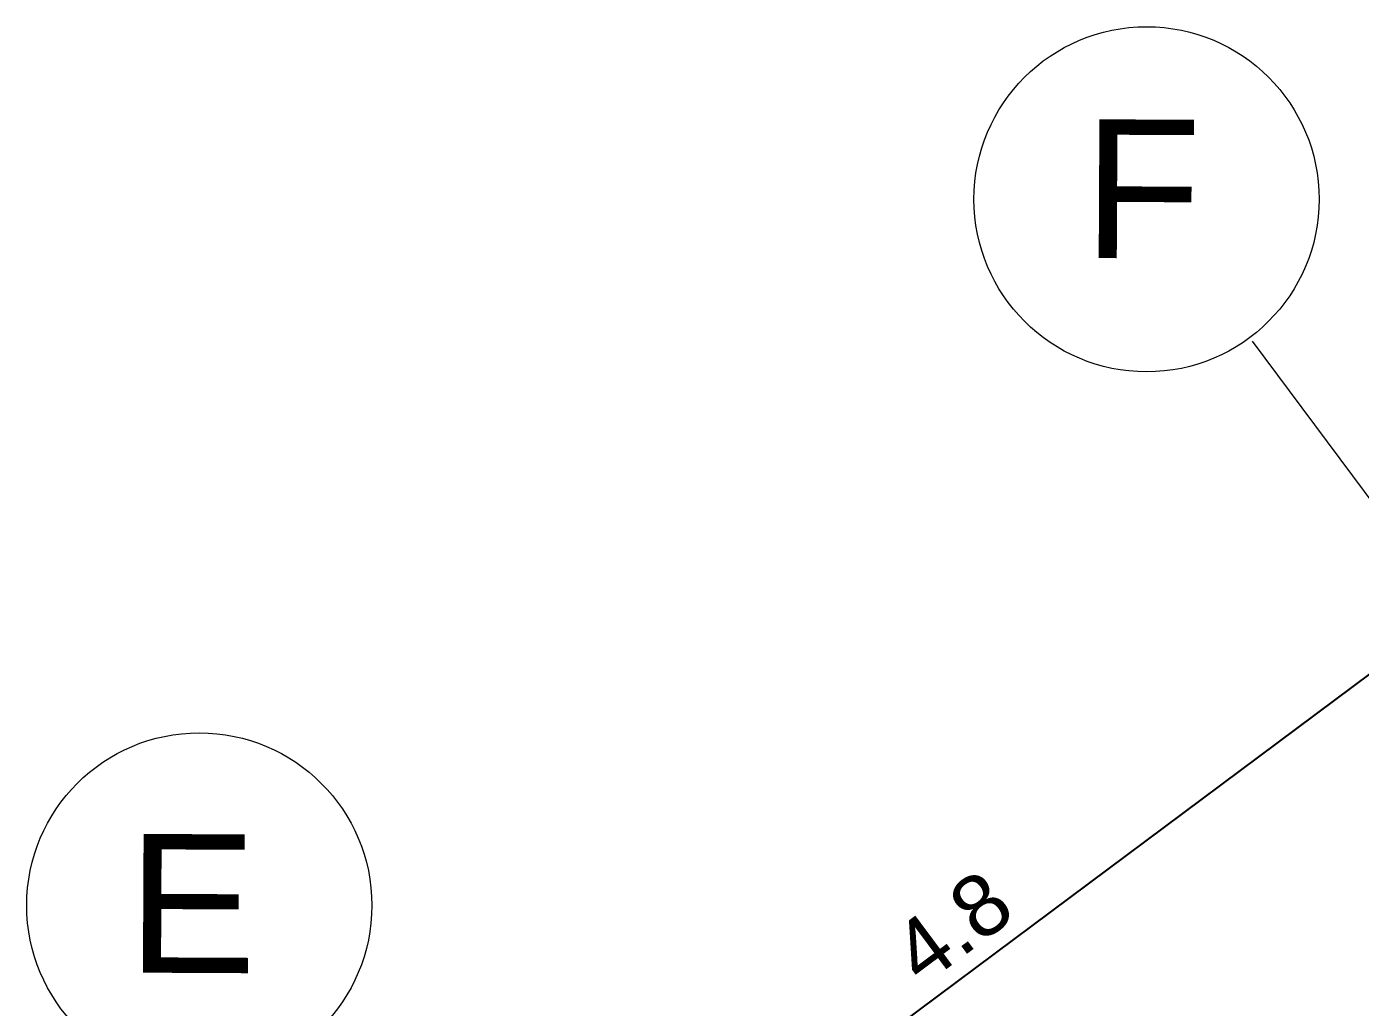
# Model space of a CAD drawing. Header units: metres. Extents: x -466 to 1322, y -1072 to 50.
# Drawn here: x 417.26 to 422.68, y -185.24 to -181.26 of the extents above; entities that cross this region are included whole.
import ezdxf

# ---------------------------------------------------------------- set-up
doc = ezdxf.new("R2010")
doc.units = ezdxf.units.M
doc.linetypes.add('CENTER2', pattern=[28.575, 19.05, -3.175, 3.175, -3.175])
for name, color, linetype, lineweight in [('A - TXT 100 -1', 2, 'Continuous', 0), ('A-COTAS', 41, 'Continuous', 0), ('A-EJES', 61, 'CENTER2', 0)]:
    doc.layers.add(name, color=color, linetype=linetype, lineweight=lineweight)
doc.styles.get("Standard").update_dxf_attribs({"font": 'arial.ttf'})
doc.styles.add('Style-Arial', font='arial.ttf')
doc.dimstyles.new('ISO-25', dxfattribs={"dimscale": 0.1, "dimtxt": 2.5, "dimasz": 2.5, "dimexe": 1.25, "dimexo": 0.625, "dimtad": 1, "dimdsep": 46, "dimtxsty": 'Standard', "dimblk": 'DOT', "dimcen": 2.5, "dimadec": 0, "dimazin": 0, "dimtfac": 1, "dimtmove": 0, "dimatfit": 3, "dimfxl": 1, "dimarcsym": 0})

# ---------------------------------------------------------------- blocks, each defined once
blk = doc.blocks.new('_Dot')
at = {"color": 0, "linetype": 'ByBlock', "lineweight": -2}
blk.add_line((-0.5, 0), (-1, 0), dxfattribs=at)
at = {"color": 0, "linetype": 'ByBlock', "const_width": 0.5}
blk.add_lwpolyline([(-0.25, 0, 1), (0.25, 0, 1)], format="xyb", close=True, dxfattribs=at)
blk = doc.blocks.new('*D75')
at = {"layer": 'A-COTAS', "color": 0, "lineweight": -2, "transparency": 16777216}
for p, q in [((423.0944, -183.6806), (423.1357, -183.736)), ((419.4129, -186.355), (422.8606, -183.7852)), ((419.2459, -186.5492), (419.2872, -186.6046))]:
    blk.add_line(p, q, dxfattribs=at)
at = {"layer": 'Defpoints', "color": 0, "transparency": 16777216}
for p in [(423.0571, -183.6305), (423.061, -183.6358), (419.2085, -186.4991)]:
    blk.add_point(p, dxfattribs=at)
at = {"layer": 'A-COTAS', "color": 0, "lineweight": -2, "transparency": 16777216, "xscale": 0.25, "yscale": 0.25, "zscale": 0.25}
for p, rotation in [((423.061, -183.6358), 36.6996102329027), ((419.2125, -186.5044), 216.6996102329027)]:
    blk.add_blockref('_Dot', p, dxfattribs=dict(at, rotation=rotation))
at = {"layer": 'A-COTAS', "color": 0, "transparency": 16777216, "insert": (421.0231, -184.9176), "char_height": 0.25, "attachment_point": 5, "rotation": 36.6996}
blk.add_mtext('4.8', dxfattribs=at)

msp = doc.modelspace()

# ---------------------------------------------------------------- linework, layer by layer
at = {"layer": 'A - TXT 100 -1'}
for centre in [(421.8128, -181.9612), (417.9643, -184.8298)]:
    msp.add_circle(centre, 0.7011, dxfattribs=at)
at = {"layer": 'A-EJES', "ltscale": 0.1}
msp.add_line((430.2118, -193.2295), (422.2318, -182.5233), dxfattribs=at)

# ---------------------------------------------------------------- texts
at = {"layer": 'A - TXT 100 -1', "style": 'Style-Arial'}
for s, p in [('F', (421.5538, -182.1998)), ('E', (417.6708, -185.1028))]:
    msp.add_text(s, height=0.5637, rotation=359.7227, dxfattribs=at).set_placement(p)

# ---------------------------------------------------------------- dimensions: what is measured, and where the dimension line sits
at = {"layer": 'A-COTAS'}
dim = msp.add_linear_dim(base=(423.061, -183.6358), p1=(419.2085, -186.4991), p2=(423.0571, -183.6305), angle=36.6996, dimstyle='ISO-25', override={"dimtmove": 1}, dxfattribs=at)
dim.commit()
dim.dimension.update_dxf_attribs({"geometry": '*D75', "text_midpoint": (421.0231, -184.9176)})

doc.saveas('drawing.dxf')
